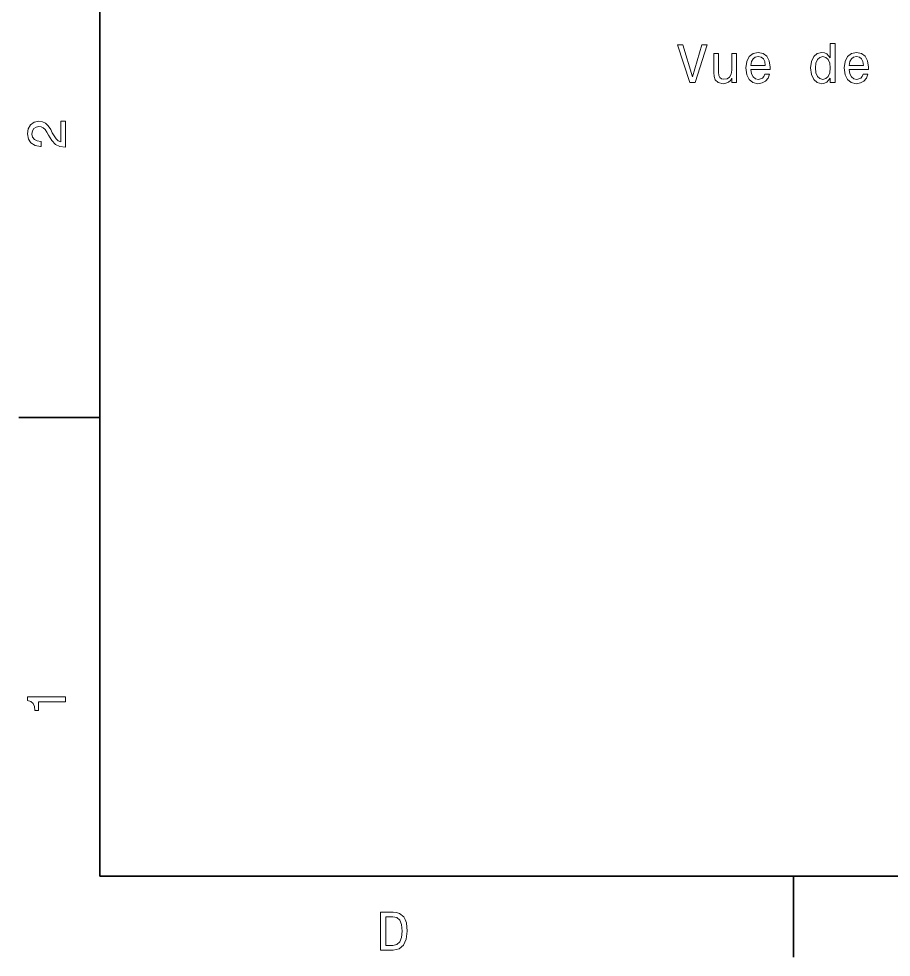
# Model space of a CAD drawing. Extents: x 0 to 297, y 0 to 210.
# Drawn here: x 2.5 to 83.3, y 2.5 to 89.4 of the extents above; entities that cross this region are included whole.
import ezdxf

# ---------------------------------------------------------------- set-up
doc = ezdxf.new("R2010")
doc.units = 0

msp = doc.modelspace()

# ---------------------------------------------------------------- linework, layer by layer
at = {"color": 7, "lineweight": 35}
for p, q in [((10, 200), (10, 10)), ((10, 10), (287, 10))]:
    msp.add_line(p, q, dxfattribs=at)
at = {"color": 7, "lineweight": 35, "ltscale": 0.1875}
for p, q in [((10, 52.5), (2.5, 52.5)), ((74.300003, 10), (74.300003, 2.5))]:
    msp.add_line(p, q, dxfattribs=at)
at = {"color": 7, "lineweight": 13}
for points in [[(65.809502, 87.012802), (64.931984, 84.032257), (64.029243, 87.012802), (63.550137, 87.012802), (64.679825, 83.507759), (65.184143, 83.507759), (66.288612, 87.012802)], [(77.696396, 83.926346), (77.696396, 83.507759), (78.140198, 83.507759), (78.140198, 87.128799), (77.701431, 87.128799), (77.701431, 85.802429), (77.363541, 86.185715), (77.156769, 86.276489), (76.919739, 86.31179), (76.491058, 86.21093), (76.158211, 85.928505), (75.941345, 85.474617), (75.8657, 84.864388), (75.941345, 84.254158), (76.158211, 83.795219), (76.491058, 83.507759), (76.919739, 83.411942), (77.156769, 83.447243), (77.368584, 83.538017)], [(69.011955, 86.215973), (68.568146, 86.215973), (68.568146, 84.652573), (68.517715, 84.289459), (68.37146, 84.027214), (68.144516, 83.865829), (67.84697, 83.815399), (67.60994, 83.855743), (67.458641, 83.976776), (67.372902, 84.183548), (67.35273, 84.476059), (67.35273, 86.215973), (66.908928, 86.215973), (66.908928, 84.435715), (66.924057, 84.077644), (67.019882, 83.78009), (67.312386, 83.507759), (67.781403, 83.411942), (68.033569, 83.447243), (68.250427, 83.538017), (68.437027, 83.694359), (68.588326, 83.921303), (68.588326, 83.507759), (69.011955, 83.507759)], [(70.348412, 84.733261), (72.123627, 84.733261), (72.12867, 84.940033), (72.047974, 85.520004), (71.826073, 85.953728), (71.473053, 86.215973), (71.004028, 86.31179), (70.545097, 86.21093), (70.19207, 85.928505), (69.965126, 85.469574), (69.88443, 84.864388), (69.960083, 84.244072), (70.187027, 83.790176), (70.535011, 83.507759), (70.988899, 83.411942), (71.382271, 83.477501), (71.70504, 83.648972), (71.94207, 83.921303), (72.078239, 84.284416), (71.639473, 84.284416), (71.548698, 84.082687), (71.417572, 83.931389), (71.044373, 83.810356), (70.756912, 83.865829), (70.540054, 84.042343), (70.398842, 84.329803), (70.348412, 84.718132)], [(79.456482, 84.733261), (81.231697, 84.733261), (81.23674, 84.940033), (81.156044, 85.520004), (80.934143, 85.953728), (80.581116, 86.215973), (80.112099, 86.31179), (79.653168, 86.21093), (79.30014, 85.928505), (79.073196, 85.469574), (78.9925, 84.864388), (79.068153, 84.244072), (79.295097, 83.790176), (79.643082, 83.507759), (80.09697, 83.411942), (80.490341, 83.477501), (80.81311, 83.648972), (81.05014, 83.921303), (81.18631, 84.284416), (80.747543, 84.284416), (80.656769, 84.082687), (80.525642, 83.931389), (80.152443, 83.810356), (79.864983, 83.865829), (79.648117, 84.042343), (79.506912, 84.329803), (79.456482, 84.718132)], [(70.348412, 85.106461), (70.403885, 85.454445), (70.540054, 85.711647), (70.746826, 85.867989), (71.019157, 85.923462), (71.286453, 85.867989), (71.493225, 85.711647), (71.619301, 85.454445), (71.664688, 85.106461)], [(76.995384, 85.913376), (77.287888, 85.842773), (77.509796, 85.646088), (77.640915, 85.318275), (77.691345, 84.864388), (77.640915, 84.405457), (77.509796, 84.077644), (77.287888, 83.875916), (76.995384, 83.810356), (76.718002, 83.875916), (76.506187, 84.077644), (76.364983, 84.4105), (76.319588, 84.864388), (76.364983, 85.313232), (76.506187, 85.641045), (76.718002, 85.842773)], [(79.456482, 85.106461), (79.511955, 85.454445), (79.648117, 85.711647), (79.854889, 85.867989), (80.127228, 85.923462), (80.394516, 85.867989), (80.601288, 85.711647), (80.727371, 85.454445), (80.772758, 85.106461)], [(6.833213, 77.519447), (6.833213, 79.925072), (6.399496, 79.925072), (6.399496, 78.023773), (6.162464, 78.129684), (5.965778, 78.311241), (5.607709, 78.871033), (5.456412, 79.168587), (5.239553, 79.501442), (4.987392, 79.738472), (4.689842, 79.874641), (4.351945, 79.925072), (3.928314, 79.839333), (3.595461, 79.602303), (3.383646, 79.239189), (3.307997, 78.770172), (3.393732, 78.286018), (3.630764, 77.91787), (4.009006, 77.680832), (4.508286, 77.600143), (4.578891, 77.600143), (4.578891, 78.059074), (4.538545, 78.059074), (4.195605, 78.104462), (3.943444, 78.240631), (3.782061, 78.457489), (3.726585, 78.744957), (3.777017, 79.03746), (3.903098, 79.254318), (4.099784, 79.395531), (4.346902, 79.445961), (4.578891, 79.41066), (4.775577, 79.314842), (4.947046, 79.153458), (5.098343, 78.931557), (5.259727, 78.634003), (5.572406, 78.139771), (5.90526, 77.791786), (6.308718, 77.585014), (6.818084, 77.519447)], [(6.833213, 26.159222), (6.833213, 26.618156), (3.307997, 26.618156), (3.307997, 26.275217), (3.615634, 26.184439), (3.822406, 26.002882), (3.943444, 25.725506), (3.98379, 25.34222), (4.341859, 25.34222), (4.341859, 26.159222)], [(37.194958, 6.666787), (36.029972, 6.666787), (36.029972, 3.166787), (37.194958, 3.166787), (37.744667, 3.277738), (38.153168, 3.615634), (38.405331, 4.165346), (38.496109, 4.916787), (38.415417, 5.683357), (38.314552, 5.985951), (38.173344, 6.228026), (37.764839, 6.555836), (37.497551, 6.636527)], [(37.159653, 6.248199), (37.542938, 6.17255), (37.805187, 5.940562), (37.961525, 5.527017), (38.011959, 4.916787), (37.956482, 4.326729), (37.800144, 3.913184), (37.532852, 3.666066), (37.159653, 3.585375), (36.498989, 3.585375), (36.498989, 6.248199)]]:
    msp.add_lwpolyline(points, close=True, dxfattribs=at)

doc.saveas('drawing.dxf')
